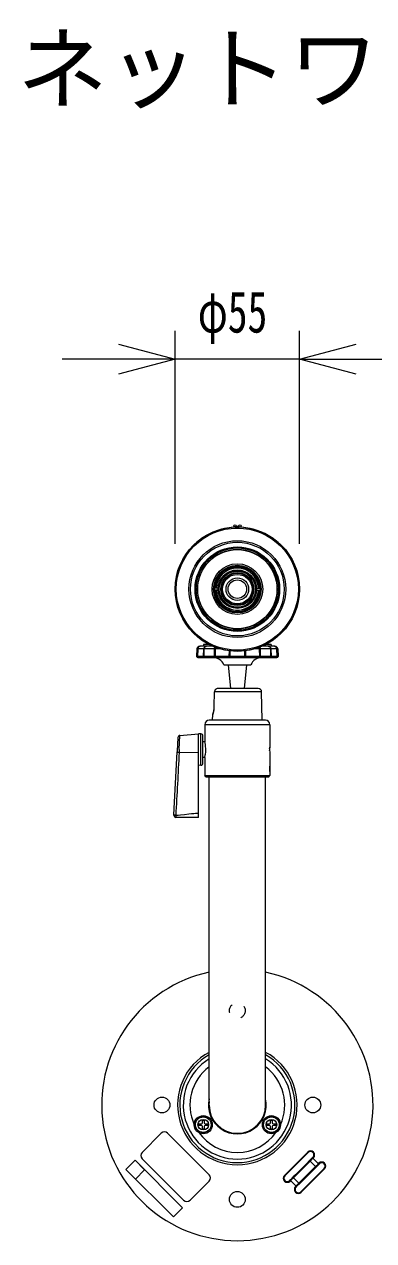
# Model space of a CAD drawing. Units: millimetres, scale not verified. Extents: x -62 to 63, y -56 to 57.
# Drawn here: x -35.2 to -19.7, y 3 to 56.8 of the extents above; entities that cross this region are included whole.
import ezdxf
from ezdxf.enums import TextEntityAlignment as Align

# ---------------------------------------------------------------- set-up
doc = ezdxf.new("R2010")
doc.units = ezdxf.units.MM
doc.header["$LTSCALE"] = 0.125
doc.linetypes.add('USER2', pattern=[7.938, 3.175, -4.763])
for name, color, linetype, lineweight in [('0-0_0', 7, 'Continuous', 20), ('0-4_SUNPO', 3, 'Continuous', 18), ('0-5_GAIKEI', 1, 'Continuous', 18)]:
    doc.layers.add(name, color=color, linetype=linetype, lineweight=lineweight)
doc.layers.add('0-1_MOJI1', color=7, linetype='Continuous')
doc.styles.add('ＭＳ ゴシック', font='')
doc.styles.get('ＭＳ ゴシック').set_extended_font_data('MS Gothic')

# ---------------------------------------------------------------- blocks, each defined once
blk = doc.blocks.new('_Open30')
at = {"layer": '0-0_0'}
blk.add_line((0, 0), (-1, 0), dxfattribs=at)
blk.add_lwpolyline([(-1, 0.26795), (0, 0), (-1, -0.26795)], dxfattribs=at)
blk = doc.blocks.new('D5')
at = {"layer": '0-4_SUNPO'}
for p, q in [((164.9874, 221.3255), (164.9874, 230.7465)), ((170.4874, 221.3255), (170.4874, 230.7465)), ((162.4874, 229.4965), (159.9874, 229.4965)), ((170.4874, 229.4965), (164.9874, 229.4965)), ((172.9874, 229.4965), (175.4874, 229.4965))]:
    blk.add_line(p, q, dxfattribs=at)
at = {"layer": '0-4_SUNPO', "xscale": 2.5, "yscale": 2.5}
blk.add_blockref('_Open30', (164.9874, 229.4965), dxfattribs=at)
at = {"layer": '0-4_SUNPO', "xscale": 2.5, "yscale": 2.5, "rotation": 180}
blk.add_blockref('_Open30', (170.4874, 229.4965), dxfattribs=at)
at = {"layer": '0-4_SUNPO', "color": 7, "style": 'ＭＳ ゴシック', "width": 0.7}
blk.add_text('φ55', height=1.833, dxfattribs=at).set_placement((165.9874, 230.1215), align=Align.BOTTOM_LEFT)

msp = doc.modelspace()

# ---------------------------------------------------------------- linework, layer by layer
at = {"layer": '0-5_GAIKEI', "color": 7}
for p, q in [((-25.788, 34.6162), (-25.7175, 34.6162)), ((-25.7103, 34.6157), (-25.7175, 34.6162)), ((-27.2003, 25.8338), (-27.2003, 25.0838)), ((-24.5203, 26.0338), (-27.0003, 26.0338)), ((-24.3203, 25.8338), (-24.3203, 24.9288)), ((-28.2981, 25.3622), (-27.4803, 25.4338)), ((-27.4803, 21.7338), (-27.4803, 25.4338)), ((-27.375, 25.4283), (-27.4803, 25.4338)), ((-27.2803, 24.1392), (-27.2803, 25.3284)), ((-28.3892, 25.268), (-28.4221, 24.6601)), ((-27.1991, 25.0788), (-27.2803, 25.0788)), ((-28.5745, 21.841), (-28.4238, 24.628)), ((-28.4221, 24.6601), (-28.4238, 24.628)), ((-27.1991, 24.3888), (-27.2803, 24.3888)), ((-27.2003, 24.3838), (-27.2003, 23.5838)), ((-24.3203, 24.5388), (-24.3203, 24.0088)), ((-27.375, 24.0393), (-27.4803, 24.0338)), ((-24.3203, 23.7638), (-24.3203, 24.0038)), ((-24.3203, 23.7588), (-24.3203, 23.5838)), ((-27.1503, 23.5338), (-27.2003, 23.5838)), ((-27.1503, 23.5338), (-24.3703, 23.5338)), ((-27.0103, 9.0138), (-27.0103, 23.5338)), ((-24.5103, 9.0138), (-24.5103, 23.5338)), ((-24.3703, 23.5338), (-24.3203, 23.5838)), ((-28.5746, 21.8392), (-28.5747, 21.8338)), ((-28.5746, 21.8391), (-28.5745, 21.841)), ((-27.4803, 21.7338), (-28.4747, 21.7338))]:
    msp.add_line(p, q, dxfattribs=at)
at = {"layer": '0-5_GAIKEI'}
for p, q in [((-25.9603, 32.4996), (-25.9603, 32.5257)), ((-25.9049, 32.5137), (-25.9049, 32.5324)), ((-25.6157, 32.5137), (-25.6157, 32.5324)), ((-25.5603, 32.4996), (-25.5603, 32.5257)), ((-26.6088, 31.8788), (-26.8091, 31.8788)), ((-26.6088, 31.7788), (-26.8091, 31.7788)), ((-24.9117, 31.8788), (-24.7115, 31.8788)), ((-24.9117, 31.7788), (-24.7115, 31.7788)), ((-27.5488, 29.1832), (-27.5603, 28.8538)), ((-26.5107, 29.1832), (-27.5488, 29.1832)), ((-27.529, 28.8538), (-27.5183, 29.1832)), ((-27.5062, 29.1832), (-27.5168, 28.8538)), ((-26.8497, 29.3038), (-27.4238, 29.3038)), ((-27.2603, 29.3838), (-27.2603, 29.3038)), ((-27.019, 29.3838), (-27.2603, 29.3838)), ((-27.2557, 28.8538), (-27.2444, 29.1832)), ((-27.2357, 29.1832), (-27.2471, 28.8538)), ((-26.7748, 28.8538), (-26.7711, 29.1832)), ((-26.7453, 29.1832), (-26.7489, 28.8538)), ((-26.1187, 28.8538), (-26.1146, 29.1017)), ((-26.0902, 29.0987), (-26.0942, 28.8538)), ((-25.4263, 28.8538), (-25.4304, 29.0987)), ((-25.406, 29.1017), (-25.4019, 28.8538)), ((-23.9718, 29.1832), (-25.0099, 29.1832)), ((-24.7716, 28.8538), (-24.7753, 29.1832)), ((-24.7494, 29.1832), (-24.7457, 28.8538)), ((-24.0967, 29.3038), (-24.6708, 29.3038)), ((-24.2603, 29.3838), (-24.5015, 29.3838)), ((-24.2734, 28.8538), (-24.2848, 29.1832)), ((-24.2761, 29.1832), (-24.2648, 28.8538)), ((-24.2603, 29.3838), (-24.2603, 29.3038)), ((-24.0037, 28.8538), (-24.0143, 29.1832)), ((-24.0022, 29.1832), (-23.9915, 28.8538)), ((-23.9718, 29.1832), (-23.9603, 28.8538)), ((-23.9603, 28.8538), (-27.5603, 28.8538)), ((-27.5602, 28.8521), (-27.5603, 28.8538)), ((-27.5602, 28.8521), (-27.529, 28.8521)), ((-27.529, 28.8538), (-27.529, 28.8521)), ((-27.5167, 28.8521), (-27.5168, 28.8538)), ((-27.2557, 28.8521), (-27.5167, 28.8521)), ((-27.5102, 28.8038), (-24.0103, 28.8038)), ((-27.2557, 28.8538), (-27.2557, 28.8521)), ((-27.247, 28.8521), (-27.2471, 28.8538)), ((-27.247, 28.8521), (-26.7748, 28.8521)), ((-26.7748, 28.8538), (-26.7748, 28.8521)), ((-26.7489, 28.8521), (-26.7489, 28.8538)), ((-26.1186, 28.8521), (-26.7489, 28.8521)), ((-26.1187, 28.8538), (-26.1186, 28.8521)), ((-26.0942, 28.8521), (-26.0942, 28.8538)), ((-26.0942, 28.8521), (-25.4264, 28.8521)), ((-25.4263, 28.8538), (-25.4264, 28.8521)), ((-25.4019, 28.8521), (-25.4019, 28.8538)), ((-24.7716, 28.8521), (-25.4019, 28.8521)), ((-24.7716, 28.8538), (-24.7717, 28.8521)), ((-24.7457, 28.8521), (-24.7457, 28.8538)), ((-24.7457, 28.8521), (-24.2735, 28.8521)), ((-24.2734, 28.8538), (-24.2735, 28.8521)), ((-24.2649, 28.8521), (-24.2648, 28.8538)), ((-24.0038, 28.8521), (-24.2649, 28.8521)), ((-24.0037, 28.8538), (-24.0038, 28.8521)), ((-23.9916, 28.8521), (-23.9915, 28.8538)), ((-23.9916, 28.8521), (-23.9603, 28.8521)), ((-23.9603, 28.8521), (-23.9603, 28.8538)), ((-26.3603, 28.4838), (-25.1603, 28.4838)), ((-26.1603, 28.4838), (-26.0655, 27.4338)), ((-25.3603, 28.4838), (-25.455, 27.4338)), ((-26.7865, 26.6338), (-26.7745, 27.2864)), ((-24.6874, 27.2864), (-26.7745, 27.2864)), ((-24.8373, 27.4338), (-26.6143, 27.4338)), ((-24.6655, 26.0338), (-24.6874, 27.2864)), ((-24.3203, 25.8338), (-27.2003, 25.8338)), ((-26.855, 26.0338), (-26.8507, 26.2838)), ((-28.3267, 24.7338), (-28.2981, 25.3622)), ((-27.375, 24.0393), (-27.375, 25.4283)), ((-28.3267, 24.7338), (-28.3326, 24.6015)), ((-27.4803, 24.5838), (-28.3326, 24.6015)), ((-24.3263, 23.8838), (-24.3197, 23.8838)), ((-27.2003, 23.5838), (-24.3203, 23.5838)), ((-27.4803, 21.9171), (-27.5011, 21.917)), ((-27.2322, 8.3488), (-27.2322, 8.2288)), ((-27.1822, 8.1788), (-27.0622, 8.1788)), ((-24.2184, 8.3488), (-24.2184, 8.2288)), ((-24.1684, 8.1788), (-24.0484, 8.1788)), ((-29.9754, 6.92), (-29.1269, 7.7685)), ((-28.844, 7.7685), (-27.0056, 5.93)), ((-27.2322, 8.0588), (-27.2322, 7.9388)), ((-25.9603, 7.7698), (-25.9603, 7.7799)), ((-25.5603, 7.7799), (-25.5603, 7.7698)), ((-24.2184, 8.0588), (-24.2184, 7.9388)), ((-30.6888, 6.1642), (-30.2858, 6.5672)), ((-30.2858, 6.5672), (-28.1856, 4.4671)), ((-28.1369, 4.7986), (-29.9754, 6.6371)), ((-23.6814, 5.9025), (-22.649, 6.9349)), ((-23.6602, 5.8813), (-22.6278, 6.9137)), ((-23.2373, 5.8375), (-22.5839, 6.4908)), ((-22.5781, 6.5391), (-22.6702, 6.447)), ((-22.6278, 6.9137), (-22.649, 6.9349)), ((-22.5407, 6.5341), (-22.649, 6.4258)), ((-22.5781, 6.5391), (-22.4157, 6.7016)), ((-22.4169, 6.6579), (-22.5407, 6.5341)), ((-22.379, 6.6958), (-22.4373, 6.6375)), ((-22.3944, 6.6803), (-22.4169, 6.6579)), ((-22.3944, 6.6803), (-22.4157, 6.7016)), ((-28.5887, 4.0641), (-30.6888, 6.1642)), ((-23.1935, 5.9237), (-23.2855, 5.8317)), ((-22.6702, 6.447), (-23.1935, 5.9237)), ((-23.1935, 5.9237), (-23.1723, 5.9025)), ((-23.1864, 5.4076), (-22.3003, 6.2937)), ((-22.649, 6.4258), (-23.1723, 5.9025)), ((-23.0027, 5.5488), (-22.1328, 6.4187)), ((-21.8995, 6.1854), (-22.9318, 5.153)), ((-22.9318, 5.6621), (-22.4086, 6.1854)), ((-22.649, 6.4258), (-22.6702, 6.447)), ((-22.3874, 6.1642), (-22.4086, 6.1854)), ((-22.1909, 6.403), (-22.1391, 6.4549)), ((-22.1328, 6.4187), (-22.154, 6.4399)), ((-27.0056, 5.6472), (-27.8541, 4.7986)), ((-23.6814, 5.9025), (-23.6602, 5.8813)), ((-23.4157, 5.7015), (-23.448, 5.6692)), ((-23.448, 5.6692), (-23.4268, 5.648)), ((-23.3899, 5.6849), (-23.4417, 5.633)), ((-23.4157, 5.7015), (-23.2855, 5.8317)), ((-23.1723, 5.9025), (-23.2806, 5.7942)), ((-23.2019, 5.3921), (-23.1435, 5.4504)), ((-23.0027, 5.5488), (-23.1328, 5.4187)), ((-22.9318, 5.6621), (-22.9106, 5.6409)), ((-28.1856, 4.4671), (-28.5887, 4.0641))]:
    msp.add_line(p, q, dxfattribs=at)
for points in [[(-27.5183, 29.1832), (-27.5162, 29.2029), (-27.5111, 29.222), (-27.4981, 29.2487), (-27.4797, 29.2711), (-27.4655, 29.2827), (-27.443, 29.295), (-27.4169, 29.3024), (-27.3992, 29.3038), (-27.4153, 29.3024), (-27.4304, 29.2984), (-27.4453, 29.2917), (-27.46, 29.2819), (-27.4731, 29.2694), (-27.4843, 29.2549), (-27.4933, 29.2386), (-27.5, 29.221), (-27.5044, 29.2023), (-27.5062, 29.1832)], [(-27.2444, 29.1832), (-27.2422, 29.2025), (-27.2371, 29.2212), (-27.2292, 29.239), (-27.2185, 29.2554), (-27.2055, 29.2699), (-27.1904, 29.2821), (-27.1748, 29.2912), (-27.158, 29.298), (-27.1394, 29.3024), (-27.1209, 29.3038), (-27.139, 29.3022), (-27.1567, 29.2974), (-27.1817, 29.2847), (-27.2031, 29.2659), (-27.2189, 29.2439), (-27.2295, 29.2193), (-27.2337, 29.2024), (-27.2357, 29.1832)], [(-26.7711, 29.1832), (-26.7684, 29.2186), (-26.7602, 29.255), (-26.7562, 29.2655)], [(-26.7388, 29.2588), (-26.7421, 29.2378), (-26.7453, 29.1832)], [(-24.7753, 29.1832), (-24.7768, 29.2212), (-24.7809, 29.2557), (-24.7816, 29.2588)], [(-24.7643, 29.2655), (-24.7604, 29.2552), (-24.7526, 29.2217), (-24.7494, 29.1832)], [(-24.2848, 29.1832), (-24.2892, 29.2131), (-24.3001, 29.2411), (-24.3107, 29.2577), (-24.3233, 29.2721), (-24.3361, 29.2828), (-24.3495, 29.2911), (-24.3734, 29.3004), (-24.3997, 29.3038)], [(-24.3997, 29.3038), (-24.3813, 29.3024), (-24.3639, 29.2984), (-24.3467, 29.2917), (-24.3298, 29.2819), (-24.3145, 29.2693), (-24.3016, 29.2548), (-24.2911, 29.2384), (-24.2832, 29.2207), (-24.2783, 29.2022), (-24.2761, 29.1832)], [(-24.0143, 29.1832), (-24.0178, 29.2108), (-24.0265, 29.2369), (-24.0349, 29.2527), (-24.0453, 29.267), (-24.0578, 29.2795), (-24.0719, 29.2897), (-24.085, 29.2964), (-24.0982, 29.3008), (-24.1213, 29.3038)], [(-24.1213, 29.3038), (-24.1034, 29.3024), (-24.0862, 29.2983), (-24.0694, 29.2913), (-24.0532, 29.2815), (-24.0387, 29.269), (-24.0264, 29.2545), (-24.0164, 29.2382), (-24.009, 29.2206), (-24.0042, 29.2021), (-24.0022, 29.1832)], [(-26.7748, 28.8521), (-26.7715, 28.8303), (-26.7678, 28.8207), (-26.7627, 28.8127), (-26.7552, 28.8061), (-26.7466, 28.8038)], [(-26.6143, 27.4338), (-26.6461, 27.4309), (-26.6765, 27.4222), (-26.7042, 27.4082), (-26.7284, 27.3894), (-26.748, 27.3667), (-26.7626, 27.3408), (-26.7714, 27.3131), (-26.7745, 27.2864)], [(-26.8507, 26.2838), (-26.827, 26.3612), (-26.8185, 26.3939), (-26.8076, 26.4429), (-26.8015, 26.4756), (-26.7924, 26.5411), (-26.7877, 26.6002), (-26.7865, 26.6338)], [(-26.7954, 26.5159), (-26.8026, 26.4694), (-26.8106, 26.4282), (-26.8195, 26.3898), (-26.8296, 26.3517), (-26.8507, 26.2838)], [(-28.3326, 24.6015), (-28.3745, 24.6066), (-28.402, 24.6131), (-28.4171, 24.6196), (-28.4219, 24.6234), (-28.4232, 24.6253), (-28.4238, 24.628)], [(-28.5745, 21.8411), (-28.5731, 21.8365), (-28.5649, 21.8298), (-28.5525, 21.8244), (-28.5348, 21.8194), (-28.5059, 21.8142), (-28.4825, 21.8119)], [(-28.4833, 21.8282), (-28.5489, 21.8344), (-28.5709, 21.8388), (-28.5734, 21.8398), (-28.5741, 21.8403), (-28.5744, 21.8407), (-28.5745, 21.841)], [(-28.4833, 21.8282), (-28.3728, 21.8347), (-28.2746, 21.8434), (-28.0966, 21.8637), (-27.9002, 21.8877), (-27.7836, 21.9004), (-27.6914, 21.9085), (-27.6054, 21.9139), (-27.5011, 21.9171)], [(-28.4833, 21.8282), (-28.4825, 21.8119), (-28.4777, 21.7487), (-28.4761, 21.7373), (-28.4753, 21.7345), (-28.4747, 21.7338)], [(-27.5011, 21.917), (-27.4993, 21.8451), (-27.4956, 21.7877), (-27.49, 21.7476), (-27.4861, 21.7358), (-27.4849, 21.7343), (-27.4844, 21.734), (-27.4836, 21.7338)], [(-27.3522, 8.1088), (-27.4722, 8.1088), (-27.4722, 8.1788), (-27.3522, 8.1788)], [(-27.3022, 8.2288), (-27.3022, 8.3488), (-27.2322, 8.3488)], [(-27.0622, 8.1788), (-27.0622, 8.1088), (-27.1822, 8.1088)], [(-24.3384, 8.1088), (-24.4584, 8.1088), (-24.4584, 8.1788), (-24.3384, 8.1788)], [(-24.2884, 8.2288), (-24.2884, 8.3488), (-24.2184, 8.3488)], [(-24.0484, 8.1788), (-24.0484, 8.1088), (-24.1684, 8.1088)], [(-27.2322, 7.9388), (-27.3022, 7.9388), (-27.3022, 8.0588)], [(-24.2184, 7.9388), (-24.2884, 7.9388), (-24.2884, 8.0588)], [(-22.5407, 6.5341), (-22.3003, 6.2937), (-22.1765, 6.4175)], [(-22.4169, 6.6579), (-22.4313, 6.6685), (-22.4402, 6.6713), (-22.444, 6.6712), (-22.448, 6.6692)], [(-22.4169, 6.6579), (-22.1765, 6.4175), (-22.154, 6.4399)], [(-21.8995, 6.1854), (-21.9207, 6.2066), (-22.9531, 5.1742), (-22.9318, 5.153)], [(-22.1652, 6.3864), (-22.1639, 6.3881), (-22.163, 6.3928), (-22.1656, 6.4025)], [(-23.1639, 5.43), (-23.4044, 5.6704), (-23.4268, 5.648)], [(-23.4152, 5.6854), (-23.4173, 5.6912), (-23.4178, 5.6965), (-23.4167, 5.7001), (-23.4157, 5.7015)], [(-23.0402, 5.5538), (-23.2806, 5.7942), (-23.4044, 5.6704)], [(-23.1864, 5.4076), (-23.1652, 5.3863), (-23.1328, 5.4187)], [(-23.1639, 5.43), (-23.1495, 5.4194), (-23.1406, 5.4166), (-23.1368, 5.4167), (-23.1328, 5.4187)]]:
    msp.add_lwpolyline(points, dxfattribs=at)
at = {"layer": '0-5_GAIKEI', "color": 7}
msp.add_lwpolyline([(-27.2003, 24.3838), (-27.1791, 24.4851), (-27.1724, 24.5264), (-27.1615, 24.6232), (-27.1583, 24.6761), (-27.1571, 24.7338), (-27.1584, 24.7938), (-27.1622, 24.8529), (-27.1679, 24.9082), (-27.1752, 24.9595), (-27.1899, 25.0385), (-27.2003, 25.0838), (-27.1991, 25.0788)], dxfattribs=at)
at = {"layer": '0-5_GAIKEI'}
msp.add_lwpolyline([(-30.2645, 5.7399), (-30.6888, 6.1642), (-30.2858, 6.5672), (-29.8615, 6.143)], close=True, dxfattribs=at)
at = {"layer": '0-5_GAIKEI', "color": 7}
for centre, radius in [((-25.7603, 31.8288), 2.75), ((-25.8639, 34.6269), 0.05), ((-25.8631, 34.6228), 0.0459), ((-25.789, 34.5706), 0.0456), ((-25.7895, 34.5762), 0.04), ((-25.7162, 34.5762), 0.04), ((-25.6415, 34.6263), 0.05)]:
    msp.add_circle(centre, radius, dxfattribs=at)
at = {"layer": '0-5_GAIKEI'}
for centre, radius in [((-25.7603, 31.8288), 2.7), ((-25.7603, 31.8288), 2.14), ((-25.7603, 31.8288), 2.07), ((-25.7603, 31.8288), 1.87), ((-25.7603, 31.8288), 1.86), ((-25.7603, 31.8288), 1.82), ((-25.7603, 31.8288), 1.76), ((-25.7603, 31.8288), 1.75), ((-25.7603, 31.8288), 1.12), ((-25.7603, 31.8288), 1.05), ((-25.7603, 31.8288), 0.85), ((-25.7603, 31.8288), 0.81), ((-25.7603, 31.8288), 0.8), ((-25.7603, 31.8288), 0.73), ((-25.7603, 31.8288), 0.725), ((-25.7603, 31.8288), 0.7), ((-25.7603, 31.8288), 0.65), ((-25.7603, 31.8288), 0.5), ((-25.7603, 31.8288), 0.41), ((-29.0953, 9.0138), 0.35), ((-22.4253, 9.0138), 0.35), ((-27.2672, 8.1438), 0.4), ((-27.2672, 8.1438), 0.35), ((-27.2672, 8.1438), 0.3489), ((-27.2672, 8.1438), 0.3452), ((-27.2672, 8.1438), 0.2345), ((-24.2534, 8.1438), 0.4), ((-24.2534, 8.1438), 0.35), ((-24.2534, 8.1438), 0.3489), ((-24.2534, 8.1438), 0.3452), ((-24.2534, 8.1438), 0.2345), ((-25.7603, 4.8388), 0.35)]:
    msp.add_circle(centre, radius, dxfattribs=at)
at = {"layer": '0-5_GAIKEI', "linetype": 'USER2'}
msp.add_circle((-25.7603, 13.1888), 0.35, dxfattribs=at)
at = {"layer": '0-5_GAIKEI'}
for centre, radius, start, end in [((-25.7603, 31.8323), 2.7354, 359.92594, 180.07406), ((-25.7597, 31.8702), 2.7185, 89.07786, 90.63277), ((-25.7603, 31.8288), 1.04, 2.75567, 177.24433), ((-25.7603, 31.8288), 0.99, 2.89496, 177.10504), ((-25.7603, 31.8288), 0.94, 3.04909, 176.95091), ((-25.7603, 31.8288), 0.93, 3.0819, 176.9181), ((-25.7603, 31.8253), 2.7354, 179.92594, 0.07406), ((-25.7603, 31.8288), 1.04, 182.75567, 357.24433), ((-25.7603, 31.8288), 1.03, 177.21756, 182.78244), ((-25.7603, 31.8288), 0.99, 182.89496, 357.10504), ((-25.7603, 31.8288), 0.94, 183.04909, 356.95091), ((-25.7603, 31.8288), 0.93, 183.0819, 356.9181), ((-25.7603, 31.8288), 1.03, 357.21756, 2.78244), ((-27.4238, 29.1788), 0.125, 90, 178), ((-24.0967, 29.1788), 0.125, 2, 90), ((-27.5102, 28.8538), 0.05, 182, 270), ((-27.4794, 28.8533), 0.0495, 181.40435, 269.44136), ((-27.2057, 28.8538), 0.05, 181.96594, 269.96841), ((-26.8267, 28.3038), 0.5, 21.1002, 90), ((-24.6938, 28.3038), 0.5, 90, 158.8998), ((-24.0103, 28.8538), 0.05, 270, 358), ((-26.6339, 27.284), 0.1406, 166.49197, 179.01257), ((-26.6283, 27.2824), 0.1465, 139.12911, 153.86563), ((-26.6202, 27.2752), 0.1573, 118.77297, 130.69225), ((-24.8373, 27.2838), 0.15, 1, 90), ((-24.8303, 24.7338), 0.5, 354.36908, 5.63306), ((-22.8795, 24.7324), 1.4541, 173.84144, 177.05395), ((1596.1298, -65.0881), 1626.9365, 176.8398, 176.93762), ((-22.8872, 24.7346), 1.4463, 183.23339, 185.14572), ((-22.8806, 23.8835), 1.4451, 175.02761, 179.9897), ((-22.8807, 23.8841), 1.445, 180.01002, 184.97277), ((-25.7603, 9.0138), 2.6433, 118.22204, 61.77796), ((-25.7603, 9.0138), 2.5448, 119.4188, 60.5812), ((-25.7603, 9.0138), 2.3915, 121.51202, 58.48799), ((-25.7603, 9.0138), 2.0961, 126.6088, 204.5314), ((-25.7603, 9.0138), 2.0961, 335.4686, 53.39121), ((-25.7603, 9.0138), 1.28, 167.56912, 12.43096), ((-25.7603, 9.0138), 1.26, 172.77239, 7.21914), ((-25.7603, 9.0138), 1.25, 180, 0), ((-27.3522, 8.2288), 0.05, 270, 0), ((-27.3522, 8.0588), 0.05, 0, 90), ((-27.1822, 8.2288), 0.05, 180, 270), ((-27.1822, 8.0588), 0.05, 90, 179.99999), ((-24.3384, 8.2288), 0.05, 270, 0), ((-24.3384, 8.0588), 0.05, 0, 90), ((-24.1684, 8.2288), 0.05, 180, 270), ((-24.1684, 8.0588), 0.05, 90, 179.99999), ((-28.9855, 7.6271), 0.2, 45, 135), ((-25.7603, 9.0138), 2.0961, 215.46859, 324.53141), ((-29.834, 6.7785), 0.2, 135, 225), ((-22.5217, 6.8076), 0.18, 315, 135), ((-22.5217, 6.8076), 0.15, 315, 135), ((-22.0267, 6.3126), 0.18, 315, 135), ((-22.0267, 6.3126), 0.15, 315, 135), ((-27.147, 5.7886), 0.2, 315, 45), ((-22.2147, 6.3781), 0.0549, 26.45047, 45.82556), ((-23.5541, 5.7752), 0.18, 135, 315), ((-23.5541, 5.7752), 0.15, 135, 315), ((-23.3652, 5.7104), 0.0559, 206.6363, 225.64193), ((-23.0591, 5.2803), 0.18, 135, 315), ((-23.0591, 5.2803), 0.15, 135, 315), ((-27.9955, 4.9401), 0.2, 225, 315)]:
    msp.add_arc(centre, radius, start, end, dxfattribs=at)
at = {"layer": '0-5_GAIKEI', "color": 7}
for centre, radius, start, end in [((-27.0003, 25.8338), 0.2, 90, 180), ((-24.5203, 25.8338), 0.2, 0, 90), ((-28.2893, 25.2626), 0.1, 95.01958, 176.89496), ((-27.3803, 25.3284), 0.1, 0, 87), ((-22.8804, 24.7328), 1.4531, 172.24771, 179.95924), ((-22.8806, 24.7348), 1.4529, 180.03945, 187.75136), ((-27.3803, 24.1392), 0.1, 273, 0), ((-28.4734, 21.8339), 0.1013, 180.06195, 191.16302), ((-28.4747, 21.8338), 0.1, 191.24642, 269.99914), ((-25.7603, 9.0138), 6, 102.0247, 77.96894)]:
    msp.add_arc(centre, radius, start, end, dxfattribs=at)
at = {"layer": '0-5_GAIKEI'}
for centre, major_axis, ratio, start_param, end_param in [((-27.4799, 28.8538), (-0.05, -0.0016), 0.016227, 0.1866798, 0.7402755), ((-27.4799, 28.8538), (0, -0.05), 0.73799, 4.747287, 6.2831817), ((-27.2058, 28.8538), (-0.05, -0.0017), 0.011472, 0.0447855, 0.5983911), ((-27.2058, 28.8538), (0, -0.05), 0.826035, 4.7472863, 6.2831801), ((-26.7467, 28.8538), (-0.05, -0.0006), 0.03442, 0.9721438, 1.5257395), ((-26.7467, 28.8538), (0, 0.05), 0.04463, 1.6057029, 3.1415927), ((-26.0849, 28.8538), (0, 0.05), 0.674844, 1.6057029, 3.1415927), ((-26.0849, 28.8538), (-0.05, -0.0008), 0.032451, 0.8301177, 1.3837233), ((-26.0849, 28.8538), (0, 0.05), 0.185511, 1.6057029, 3.1415927), ((-25.4356, 28.8538), (0, 0.05), 0.185511, 3.1415927, 4.6774824), ((-25.4356, 28.8538), (0, 0.05), 0.674844, 3.1415927, 4.6774824), ((-25.4356, 28.8538), (-0.05, 0.0008), 0.032451, 1.7580031, 2.3115988), ((-24.7739, 28.8538), (0, 0.05), 0.04463, 3.1415927, 4.6774824), ((-24.7739, 28.8538), (0, 0.05), 0.563657, 3.1415927, 4.6774824), ((-24.7739, 28.8538), (-0.05, 0.0006), 0.03442, 1.615977, 2.1695826), ((-24.3148, 28.8538), (0, 0.05), 0.999004, 3.1415927, 4.6774824), ((-24.3148, 28.8538), (0, 0.05), 0.826009, 3.1415927, 4.6774824), ((-24.3148, 28.8538), (-0.05, 0.0017), 0.011472, 2.5432015, 3.096931), ((-24.0407, 28.8538), (0, 0.05), 0.982642, 3.1415927, 4.6774824), ((-24.0407, 28.8538), (0, 0.05), 0.73796, 3.1415927, 4.6774824), ((-24.0407, 28.8538), (-0.05, 0.0016), 0.016227, 2.4014409, 2.9550465), ((-22.5569, 6.5179), (-0.0212, 0.0212), 0.765974, 4.712389, 6.2831853), ((-22.3165, 6.2774), (-0.0212, 0.0212), 0.765974, 3.1415927, 4.712389), ((-23.2643, 5.8105), (0.0212, -0.0212), 0.765974, 3.1415927, 4.712389), ((-23.0239, 5.57), (0.0212, -0.0212), 0.765974, 4.712389, 6.2831853)]:
    msp.add_ellipse(centre, major_axis=major_axis, ratio=ratio, start_param=start_param, end_param=end_param, dxfattribs=at)

# ---------------------------------------------------------------- block references
at = {"layer": '0-4_SUNPO'}
msp.add_blockref('D5', (-193.4976, -187.4967), dxfattribs=at)

# ---------------------------------------------------------------- texts
at = {"layer": '0-1_MOJI1', "style": 'ＭＳ ゴシック'}
msp.add_text('ネットワークカメラ（壁付型）', height=2.933, dxfattribs=at).set_placement((-35.4976, 52.5033), align=Align.BOTTOM_LEFT)

doc.saveas('drawing.dxf')
